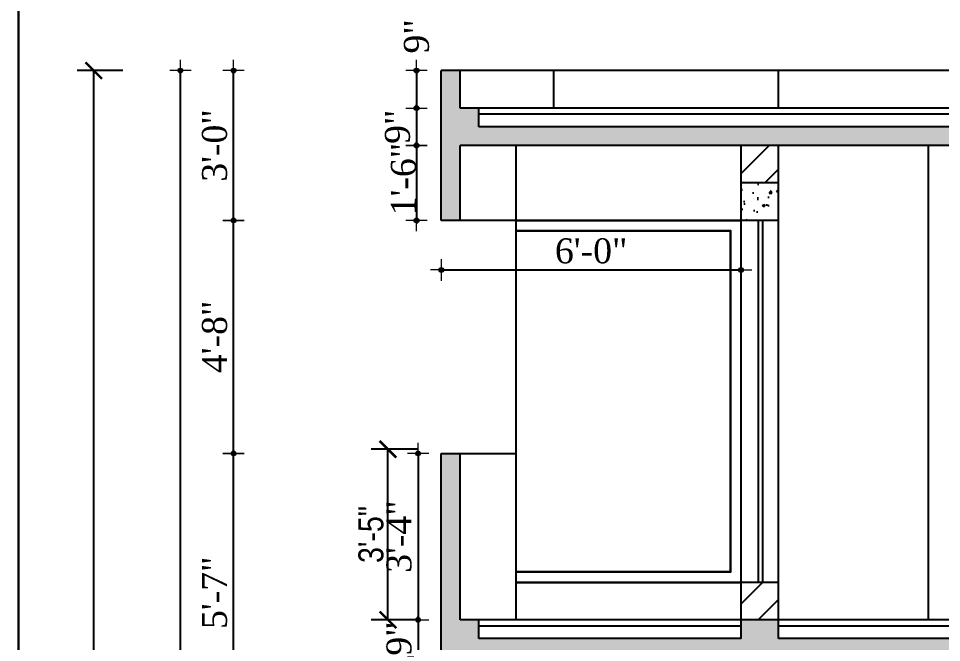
# Model space of a CAD drawing. Header units: feet. Extents: x 29269 to 32217, y -19918 to 20536.
# Drawn here: x 29623.7 to 29845.5, y -19451.8 to -19301.8 of the extents above; entities that cross this region are included whole.
import ezdxf

# ---------------------------------------------------------------- set-up
doc = ezdxf.new("R2010")
doc.units = ezdxf.units.FT
doc.header["$MEASUREMENT"] = 0
doc.header["$PDMODE"] = 2
doc.layers.get('0').update_dxf_attribs({"lineweight": 30})
doc.layers.add('BLK_1_HT_OF_BLDG', color=5, linetype='Continuous', plot=False)
doc.layers.add('BLK_1_PARAPET_HT', color=2, linetype='Continuous', plot=False)
for name, color, linetype, lineweight in [('D.DIM.', 191, 'Continuous', 5), ('DOOR', 32, 'Continuous', 30), ('HAT', 8, 'Continuous', 25), ('WAII', 1, 'Continuous', 25), ('WALL', 10, 'Continuous', 30)]:
    doc.layers.add(name, color=color, linetype=linetype, lineweight=lineweight)
doc.styles.add('GURPREET', font='times.ttf')
doc.styles.get("Standard").update_dxf_attribs({"font": 'ARIALN.TTF'})
doc.dimstyles.new('GURPREET', dxfattribs={"dimtxt": 6, "dimasz": 0.4, "dimexe": 0.18, "dimexo": 0.0625, "dimgap": 1.5, "dimtad": 1, "dimdec": 1, "dimzin": 3, "dimdsep": 46, "dimlunit": 4, "dimtxsty": 'GURPREET', "dimblk": 'DIM TIK', "dimcen": 1, "dimse1": 1, "dimse2": 1, "dimclrd": 4, "dimclrt": 7, "dimadec": 0, "dimazin": 0, "dimtfac": 0.75, "dimtdec": 1, "dimtix": 1, "dimtmove": 2, "dimatfit": 3, "dimfxl": 0.18, "dimtolj": 1, "dimtzin": 0, "dimlwd": 25, "dimarcsym": 0})
doc.dimstyles.get("Standard").update_dxf_attribs({"dimtxt": 6, "dimasz": 4, "dimexe": 4, "dimexo": 4, "dimgap": 1, "dimtad": 1, "dimdec": 1, "dimzin": 3, "dimdsep": 46, "dimlunit": 4, "dimtxsty": 'Standard', "dimblk": 'ARCHTICK', "dimcen": 0.09, "dimadec": 0, "dimazin": 0, "dimtfac": 1.005, "dimtdec": 1, "dimtofl": 0, "dimtmove": 2, "dimatfit": 3, "dimfxl": 4, "dimfxlon": 1, "dimtolj": 1, "dimtzin": 0, "dimarcsym": 0})
pattern_1 = [(50, (-4015.833, -36884.417), (7.1726018, -0.62752135), [0.75, -8.25]), (355, (-4015.833, -36884.417), (-1.3875133, 7.5219213), [0.6, -6.6]), (100.451444, (-4015.235, -36884.469), (5.7850885, 6.8943999), [0.6374019, -7.0114211]), (46.1842, (-4015.833, -36882.417), (10.6724133, -1.6551928), [1.125, -12.375]), (96.635635, (-4014.944, -36882.555), (9.3466195, 9.741186), [0.9561034, -10.5171376]), (351.184164, (-4015.833, -36882.417), (9.3466195, 9.741186), [0.9, -9.9]), (21, (-4014.833, -36882.917), (5.9690705, -4.0261889), [0.75, -8.25]), (326, (-4014.833, -36882.917), (2.4331533, 7.2515005), [0.6, -6.6]), (71.451445, (-4014.3355, -36883.2524), (8.4022238, 3.2253115), [0.6374019, -7.0114211]), (37.5, (-4015.833, -36884.417), (0.12159855, 3.32893854), [0, -6.52, 0, -6.7, 0, -6.625]), (7.5, (-4015.833, -36884.417), (2.63069537, 3.94411712), [0, -3.82, 0, -6.37, 0, -2.525]), (327.5, (-4018.063, -36884.417), (5.33822436, -0.22554872), [0, -2.5, 0, -7.8, 0, -10.35]), (317.5, (-4019.063, -36884.417), (5.8318617, 1.0010498), [0, -3.25, 0, -5.18, 0, -7.35])]
pattern_2 = [(45, (-4015.833, -36884.417), (-3.97747564, 3.97747564), [])]

# ---------------------------------------------------------------- blocks, each defined once
blk = doc.blocks.new('DIM TIK')
blk.add_hatch(color=7).paths.add_polyline_path([(-1.45, 0, 1), (1.45, 0, 1)])
at = {"color": 7}
for p, q in [((0, 1.45), (0, 6.43)), ((1.45, 0), (6.43, 0)), ((-6.43, 0), (-1.45, 0)), ((0, -6.43), (0, -1.45))]:
    blk.add_line(p, q, dxfattribs=at)
blk.add_circle((0, 0), 1.45, dxfattribs=at)
blk = doc.blocks.new('*D194')
at = {"layer": 'D.DIM.', "color": 4, "linetype": 'Continuous', "lineweight": 25, "transparency": 16777216}
blk.add_line((29675.42, -19472.98), (29675.42, -19406.78), dxfattribs=at)
at = {"layer": 'Defpoints', "color": 0, "transparency": 16777216}
for p in [(29675.42, -19406.38), (29725.32, -19406.38), (29725.32, -19473.38)]:
    blk.add_point(p, dxfattribs=at)
at = {"layer": 'D.DIM.', "color": 4, "lineweight": 25, "transparency": 16777216, "xscale": 0.4, "yscale": 0.4, "zscale": 0.4}
for p, rotation in [((29675.42, -19406.38), 90), ((29675.42, -19473.38), 270)]:
    blk.add_blockref('DIM TIK', p, dxfattribs=dict(at, rotation=rotation))
at = {"layer": 'D.DIM.', "color": 7, "transparency": 16777216, "insert": (29670.86, -19439.88), "char_height": 6, "attachment_point": 5, "rotation": 90, "style": 'GURPREET'}
blk.add_mtext('\\A1;5\'-7"', dxfattribs=at)
blk = doc.blocks.new('*D195')
at = {"layer": 'D.DIM.', "color": 4, "linetype": 'Continuous', "lineweight": 25, "transparency": 16777216}
blk.add_line((29675.42, -19405.98), (29675.42, -19350.78), dxfattribs=at)
at = {"layer": 'Defpoints', "color": 0, "transparency": 16777216}
for p in [(29675.42, -19350.38), (29725.32, -19350.38), (29725.32, -19406.38)]:
    blk.add_point(p, dxfattribs=at)
at = {"layer": 'D.DIM.', "color": 4, "lineweight": 25, "transparency": 16777216, "xscale": 0.4, "yscale": 0.4, "zscale": 0.4}
for p, rotation in [((29675.42, -19350.38), 90), ((29675.42, -19406.38), 270)]:
    blk.add_blockref('DIM TIK', p, dxfattribs=dict(at, rotation=rotation))
at = {"layer": 'D.DIM.', "color": 7, "transparency": 16777216, "insert": (29670.87, -19378.38), "char_height": 6, "attachment_point": 5, "rotation": 90, "style": 'GURPREET'}
blk.add_mtext('\\A1;4\'-8"', dxfattribs=at)
blk = doc.blocks.new('*D196')
at = {"layer": 'D.DIM.', "color": 4, "linetype": 'Continuous', "lineweight": 25, "transparency": 16777216}
blk.add_line((29675.42, -19349.98), (29675.42, -19314.78), dxfattribs=at)
at = {"layer": 'Defpoints', "color": 0, "transparency": 16777216}
for p in [(29675.42, -19314.38), (29725.32, -19314.38), (29725.32, -19350.38)]:
    blk.add_point(p, dxfattribs=at)
at = {"layer": 'D.DIM.', "color": 4, "lineweight": 25, "transparency": 16777216, "xscale": 0.4, "yscale": 0.4, "zscale": 0.4}
for p, rotation in [((29675.42, -19314.38), 90), ((29675.42, -19350.38), 270)]:
    blk.add_blockref('DIM TIK', p, dxfattribs=dict(at, rotation=rotation))
at = {"layer": 'D.DIM.', "color": 7, "transparency": 16777216, "insert": (29670.87, -19332.38), "char_height": 6, "attachment_point": 5, "rotation": 90, "style": 'GURPREET'}
blk.add_mtext('\\A1;3\'-0"', dxfattribs=at)
blk = doc.blocks.new('*D197')
at = {"layer": 'D.DIM.', "color": 4, "linetype": 'Continuous', "lineweight": 25, "transparency": 16777216}
blk.add_line((29662.64, -19733.98), (29662.64, -19314.78), dxfattribs=at)
at = {"layer": 'Defpoints', "color": 0, "transparency": 16777216}
for p in [(29662.64, -19314.38), (29729.82, -19314.38), (29797.32, -19734.38)]:
    blk.add_point(p, dxfattribs=at)
at = {"layer": 'D.DIM.', "color": 4, "lineweight": 25, "transparency": 16777216, "xscale": 0.4, "yscale": 0.4, "zscale": 0.4}
for p, rotation in [((29662.64, -19314.38), 90), ((29662.64, -19734.38), 270)]:
    blk.add_blockref('DIM TIK', p, dxfattribs=dict(at, rotation=rotation))
at = {"layer": 'D.DIM.', "color": 7, "transparency": 16777216, "insert": (29658.09, -19524.38), "char_height": 6, "attachment_point": 5, "rotation": 90, "style": 'GURPREET'}
blk.add_mtext('\\A1;35\'-0"', dxfattribs=at)
blk = doc.blocks.new('*D204')
at = {"layer": 'D.DIM.', "color": 4, "linetype": 'Continuous', "lineweight": 25, "transparency": 16777216}
blk.add_line((29725.72, -19362.3), (29796.92, -19362.3), dxfattribs=at)
at = {"layer": 'Defpoints', "color": 0, "transparency": 16777216}
for p in [(29797.32, 17534.03), (29725.32, -19350.38), (29797.32, -19362.3)]:
    blk.add_point(p, dxfattribs=at)
at = {"layer": 'D.DIM.', "color": 4, "lineweight": 25, "transparency": 16777216, "xscale": 0.4, "yscale": 0.4, "zscale": 0.4, "rotation": 180}
blk.add_blockref('DIM TIK', (29725.32, -19362.3), dxfattribs=at)
at = {"layer": 'D.DIM.', "color": 4, "lineweight": 25, "transparency": 16777216, "xscale": 0.4, "yscale": 0.4, "zscale": 0.4}
blk.add_blockref('DIM TIK', (29797.32, -19362.3), dxfattribs=at)
at = {"layer": 'D.DIM.', "color": 7, "transparency": 16777216, "insert": (29761.32, -19357.74), "char_height": 6, "attachment_point": 5, "style": 'GURPREET'}
blk.add_mtext('\\A1;6\'-0"', dxfattribs=at)
blk = doc.blocks.new('*D143')
at = {"layer": 'D.DIM.', "color": 4, "linetype": 'Continuous', "lineweight": 25, "transparency": 16777216}
blk.add_line((29719.73, -19406.78), (29719.73, -19445.98), dxfattribs=at)
at = {"layer": 'Defpoints', "color": 0, "transparency": 16777216}
for p in [(29715.75, -19406.38), (29715.75, -19446.38), (29719.73, -19446.38)]:
    blk.add_point(p, dxfattribs=at)
at = {"layer": 'D.DIM.', "color": 4, "lineweight": 25, "transparency": 16777216, "xscale": 0.4, "yscale": 0.4, "zscale": 0.4}
for p, rotation in [((29719.73, -19406.38), 90), ((29719.73, -19446.38), 270)]:
    blk.add_blockref('DIM TIK', p, dxfattribs=dict(at, rotation=rotation))
at = {"layer": 'D.DIM.', "color": 7, "transparency": 16777216, "insert": (29715.17, -19426.38), "char_height": 6, "attachment_point": 5, "rotation": 90, "style": 'GURPREET'}
blk.add_mtext('\\A1;3\'-4"', dxfattribs=at)
blk = doc.blocks.new('*D144')
at = {"layer": 'D.DIM.', "color": 4, "linetype": 'Continuous', "lineweight": 25, "transparency": 16777216}
for p, q in [((29719.73, -19445.98), (29719.73, -19445.58)), ((29719.73, -19446.38), (29719.73, -19455.38)), ((29719.73, -19455.78), (29719.73, -19456.18))]:
    blk.add_line(p, q, dxfattribs=at)
at = {"layer": 'Defpoints', "color": 0, "transparency": 16777216}
for p in [(29715.75, -19446.38), (29719.73, -19455.38), (29725.32, -19455.38)]:
    blk.add_point(p, dxfattribs=at)
at = {"layer": 'D.DIM.', "color": 4, "lineweight": 25, "transparency": 16777216, "xscale": 0.4, "yscale": 0.4, "zscale": 0.4}
for p, rotation in [((29719.73, -19446.38), 270), ((29719.73, -19455.38), 90)]:
    blk.add_blockref('DIM TIK', p, dxfattribs=dict(at, rotation=rotation))
at = {"layer": 'D.DIM.', "color": 7, "transparency": 16777216, "insert": (29715.17, -19450.88), "char_height": 6, "attachment_point": 5, "rotation": 90, "style": 'GURPREET'}
blk.add_mtext('\\A1;9"', dxfattribs=at)
blk = doc.blocks.new('*D146')
at = {"layer": 'D.DIM.', "color": 4, "linetype": 'Continuous', "lineweight": 25, "transparency": 16777216}
blk.add_line((29719.37, -19314.78), (29719.37, -19322.98), dxfattribs=at)
at = {"layer": 'Defpoints', "color": 0, "transparency": 16777216}
for p in [(29729.19, -19314.38), (29719.37, -19323.38), (29729.19, -19323.38)]:
    blk.add_point(p, dxfattribs=at)
at = {"layer": 'D.DIM.', "color": 4, "lineweight": 25, "transparency": 16777216, "xscale": 0.4, "yscale": 0.4, "zscale": 0.4}
for p, rotation in [((29719.37, -19314.38), 90), ((29719.37, -19323.38), 270)]:
    blk.add_blockref('DIM TIK', p, dxfattribs=dict(at, rotation=rotation))
at = {"layer": 'D.DIM.', "color": 7, "transparency": 16777216, "insert": (29719.37, -19306.15), "char_height": 6, "attachment_point": 5, "rotation": 90, "style": 'GURPREET'}
blk.add_mtext('\\A1;9"', dxfattribs=at)
blk = doc.blocks.new('*D147')
at = {"layer": 'D.DIM.', "color": 4, "linetype": 'Continuous', "lineweight": 25, "transparency": 16777216}
for p, q in [((29719.37, -19322.98), (29719.37, -19322.58)), ((29719.37, -19323.38), (29719.37, -19332.38)), ((29719.37, -19332.78), (29719.37, -19333.18))]:
    blk.add_line(p, q, dxfattribs=at)
at = {"layer": 'Defpoints', "color": 0, "transparency": 16777216}
for p in [(29729.19, -19323.38), (29719.37, -19332.38), (29732.54, -19332.38)]:
    blk.add_point(p, dxfattribs=at)
at = {"layer": 'D.DIM.', "color": 4, "lineweight": 25, "transparency": 16777216, "xscale": 0.4, "yscale": 0.4, "zscale": 0.4}
for p, rotation in [((29719.37, -19323.38), 270), ((29719.37, -19332.38), 90)]:
    blk.add_blockref('DIM TIK', p, dxfattribs=dict(at, rotation=rotation))
at = {"layer": 'D.DIM.', "color": 7, "transparency": 16777216, "insert": (29714.81, -19327.88), "char_height": 6, "attachment_point": 5, "rotation": 90, "style": 'GURPREET'}
blk.add_mtext('\\A1;9"', dxfattribs=at)
blk = doc.blocks.new('*D148')
at = {"layer": 'D.DIM.', "color": 4, "linetype": 'Continuous', "lineweight": 25, "transparency": 16777216}
for p, q in [((29719.37, -19331.98), (29719.37, -19331.58)), ((29719.37, -19332.38), (29719.37, -19350.38)), ((29719.37, -19350.78), (29719.37, -19351.18))]:
    blk.add_line(p, q, dxfattribs=at)
at = {"layer": 'Defpoints', "color": 0, "transparency": 16777216}
for p in [(29732.54, -19332.38), (29719.37, -19350.38), (29732.54, -19350.38)]:
    blk.add_point(p, dxfattribs=at)
at = {"layer": 'D.DIM.', "color": 4, "lineweight": 25, "transparency": 16777216, "xscale": 0.4, "yscale": 0.4, "zscale": 0.4}
for p, rotation in [((29719.37, -19332.38), 270), ((29719.37, -19350.38), 90)]:
    blk.add_blockref('DIM TIK', p, dxfattribs=dict(at, rotation=rotation))
at = {"layer": 'D.DIM.', "color": 7, "transparency": 16777216, "insert": (29716.25, -19340.45), "char_height": 6, "attachment_point": 5, "rotation": 90, "style": 'GURPREET'}
blk.add_mtext('\\A1;1\'-6"', dxfattribs=at)
blk = doc.blocks.new('_ArchTick')
at = {"color": 0, "linetype": 'ByBlock', "const_width": 0.15}
blk.add_lwpolyline([(-0.5, -0.5), (0.5, 0.5)], dxfattribs=at)
blk = doc.blocks.new('*D456')
at = {"layer": 'BLK_1_HT_OF_BLDG', "color": 0, "lineweight": -2, "transparency": 16777216}
for p, q in [((29648.82, -19314.38), (29637.82, -19314.38)), ((29641.82, -19704.06), (29641.82, -19314.38)), ((29646.42, -19704.06), (29637.82, -19704.06))]:
    blk.add_line(p, q, dxfattribs=at)
at = {"layer": 'Defpoints', "color": 0, "transparency": 16777216}
for p in [(29641.82, -19314.38), (29725.32, -19314.38), (29650.42, -19704.06)]:
    blk.add_point(p, dxfattribs=at)
at = {"layer": 'BLK_1_HT_OF_BLDG', "color": 0, "lineweight": -2, "transparency": 16777216, "xscale": 4, "yscale": 4, "zscale": 4}
for p, rotation in [((29641.82, -19314.38), 90), ((29641.82, -19704.06), 270)]:
    blk.add_blockref('_ArchTick', p, dxfattribs=dict(at, rotation=rotation))
at = {"layer": 'BLK_1_HT_OF_BLDG', "color": 0, "transparency": 16777216, "insert": (29633.71, -19509.22), "char_height": 6, "attachment_point": 5, "rotation": 90}
blk.add_mtext('\\A1;32\'-5{\\H1.005000x;\\S1/2;}"', dxfattribs=at)
blk = doc.blocks.new('*D467')
at = {"layer": 'BLK_1_PARAPET_HT', "color": 0, "lineweight": -2, "transparency": 16777216}
for p, q in [((29719.5, -19405.38), (29708.5, -19405.38)), ((29712.5, -19446.38), (29712.5, -19405.38)), ((29719.5, -19446.38), (29708.5, -19446.38))]:
    blk.add_line(p, q, dxfattribs=at)
at = {"layer": 'Defpoints', "color": 0, "transparency": 16777216}
for p in [(29712.5, -19405.38), (29729.82, -19405.38), (29729.82, -19446.38)]:
    blk.add_point(p, dxfattribs=at)
at = {"layer": 'BLK_1_PARAPET_HT', "color": 0, "lineweight": -2, "transparency": 16777216, "xscale": 4, "yscale": 4, "zscale": 4}
for p, rotation in [((29712.5, -19405.38), 90), ((29712.5, -19446.38), 270)]:
    blk.add_blockref('_ArchTick', p, dxfattribs=dict(at, rotation=rotation))
at = {"layer": 'BLK_1_PARAPET_HT', "color": 0, "transparency": 16777216, "insert": (29708.44, -19425.88), "char_height": 6, "attachment_point": 5, "rotation": 90}
blk.add_mtext('\\A1;3\'-5"', dxfattribs=at)
blk = doc.blocks.new('*D514')
at = {"layer": 'D.DIM.', "color": 4, "linetype": 'Continuous', "lineweight": 25, "transparency": 16777216}
blk.add_line((29675.42, -19472.98), (29675.42, -19406.78), dxfattribs=at)
at = {"layer": 'Defpoints', "color": 0, "transparency": 16777216}
for p in [(29675.42, -19406.38), (29725.32, -19406.38), (29725.32, -19473.38)]:
    blk.add_point(p, dxfattribs=at)
at = {"layer": 'D.DIM.', "color": 4, "lineweight": 25, "transparency": 16777216, "xscale": 0.4, "yscale": 0.4, "zscale": 0.4}
for p, rotation in [((29675.42, -19406.38), 90), ((29675.42, -19473.38), 270)]:
    blk.add_blockref('DIM TIK', p, dxfattribs=dict(at, rotation=rotation))
at = {"layer": 'D.DIM.', "color": 7, "transparency": 16777216, "insert": (29670.86, -19439.88), "char_height": 6, "attachment_point": 5, "rotation": 90, "style": 'GURPREET'}
blk.add_mtext('\\A1;5\'-7"', dxfattribs=at)
blk = doc.blocks.new('*D515')
at = {"layer": 'D.DIM.', "color": 4, "linetype": 'Continuous', "lineweight": 25, "transparency": 16777216}
blk.add_line((29675.42, -19405.98), (29675.42, -19350.78), dxfattribs=at)
at = {"layer": 'Defpoints', "color": 0, "transparency": 16777216}
for p in [(29675.42, -19350.38), (29725.32, -19350.38), (29725.32, -19406.38)]:
    blk.add_point(p, dxfattribs=at)
at = {"layer": 'D.DIM.', "color": 4, "lineweight": 25, "transparency": 16777216, "xscale": 0.4, "yscale": 0.4, "zscale": 0.4}
for p, rotation in [((29675.42, -19350.38), 90), ((29675.42, -19406.38), 270)]:
    blk.add_blockref('DIM TIK', p, dxfattribs=dict(at, rotation=rotation))
at = {"layer": 'D.DIM.', "color": 7, "transparency": 16777216, "insert": (29670.87, -19378.38), "char_height": 6, "attachment_point": 5, "rotation": 90, "style": 'GURPREET'}
blk.add_mtext('\\A1;4\'-8"', dxfattribs=at)
blk = doc.blocks.new('*D516')
at = {"layer": 'D.DIM.', "color": 4, "linetype": 'Continuous', "lineweight": 25, "transparency": 16777216}
blk.add_line((29675.42, -19349.98), (29675.42, -19314.78), dxfattribs=at)
at = {"layer": 'Defpoints', "color": 0, "transparency": 16777216}
for p in [(29675.42, -19314.38), (29725.32, -19314.38), (29725.32, -19350.38)]:
    blk.add_point(p, dxfattribs=at)
at = {"layer": 'D.DIM.', "color": 4, "lineweight": 25, "transparency": 16777216, "xscale": 0.4, "yscale": 0.4, "zscale": 0.4}
for p, rotation in [((29675.42, -19314.38), 90), ((29675.42, -19350.38), 270)]:
    blk.add_blockref('DIM TIK', p, dxfattribs=dict(at, rotation=rotation))
at = {"layer": 'D.DIM.', "color": 7, "transparency": 16777216, "insert": (29670.87, -19332.38), "char_height": 6, "attachment_point": 5, "rotation": 90, "style": 'GURPREET'}
blk.add_mtext('\\A1;3\'-0"', dxfattribs=at)
blk = doc.blocks.new('*D517')
at = {"layer": 'D.DIM.', "color": 4, "linetype": 'Continuous', "lineweight": 25, "transparency": 16777216}
blk.add_line((29662.64, -19733.98), (29662.64, -19314.78), dxfattribs=at)
at = {"layer": 'Defpoints', "color": 0, "transparency": 16777216}
for p in [(29662.64, -19314.38), (29729.82, -19314.38), (29743.32, -19734.38)]:
    blk.add_point(p, dxfattribs=at)
at = {"layer": 'D.DIM.', "color": 4, "lineweight": 25, "transparency": 16777216, "xscale": 0.4, "yscale": 0.4, "zscale": 0.4}
for p, rotation in [((29662.64, -19314.38), 90), ((29662.64, -19734.38), 270)]:
    blk.add_blockref('DIM TIK', p, dxfattribs=dict(at, rotation=rotation))
at = {"layer": 'D.DIM.', "color": 7, "transparency": 16777216, "insert": (29658.09, -19524.38), "char_height": 6, "attachment_point": 5, "rotation": 90, "style": 'GURPREET'}
blk.add_mtext('\\A1;35\'-0"', dxfattribs=at)
blk = doc.blocks.new('*D529')
at = {"layer": 'D.DIM.', "color": 4, "linetype": 'Continuous', "lineweight": 25, "transparency": 16777216}
blk.add_line((29725.72, -19362.3), (29796.92, -19362.3), dxfattribs=at)
at = {"layer": 'Defpoints', "color": 0, "transparency": 16777216}
for p in [(29725.32, -19350.38), (29797.32, -19350.38), (29797.32, -19362.3)]:
    blk.add_point(p, dxfattribs=at)
at = {"layer": 'D.DIM.', "color": 4, "lineweight": 25, "transparency": 16777216, "xscale": 0.4, "yscale": 0.4, "zscale": 0.4, "rotation": 180}
blk.add_blockref('DIM TIK', (29725.32, -19362.3), dxfattribs=at)
at = {"layer": 'D.DIM.', "color": 4, "lineweight": 25, "transparency": 16777216, "xscale": 0.4, "yscale": 0.4, "zscale": 0.4}
blk.add_blockref('DIM TIK', (29797.32, -19362.3), dxfattribs=at)
at = {"layer": 'D.DIM.', "color": 7, "transparency": 16777216, "insert": (29761.32, -19357.74), "char_height": 6, "attachment_point": 5, "style": 'GURPREET'}
blk.add_mtext('\\A1;6\'-0"', dxfattribs=at)
blk = doc.blocks.new('*D822')
at = {"layer": 'D.DIM.', "color": 4, "linetype": 'Continuous', "lineweight": 25, "transparency": 16777216}
blk.add_line((29719.73, -19406.78), (29719.73, -19445.98), dxfattribs=at)
at = {"layer": 'Defpoints', "color": 0, "transparency": 16777216}
for p in [(29715.75, -19406.38), (29715.75, -19446.38), (29719.73, -19446.38)]:
    blk.add_point(p, dxfattribs=at)
at = {"layer": 'D.DIM.', "color": 4, "lineweight": 25, "transparency": 16777216, "xscale": 0.4, "yscale": 0.4, "zscale": 0.4}
for p, rotation in [((29719.73, -19406.38), 90), ((29719.73, -19446.38), 270)]:
    blk.add_blockref('DIM TIK', p, dxfattribs=dict(at, rotation=rotation))
at = {"layer": 'D.DIM.', "color": 7, "transparency": 16777216, "insert": (29715.17, -19426.38), "char_height": 6, "attachment_point": 5, "rotation": 90, "style": 'GURPREET'}
blk.add_mtext('\\A1;3\'-4"', dxfattribs=at)
blk = doc.blocks.new('*D823')
at = {"layer": 'D.DIM.', "color": 4, "linetype": 'Continuous', "lineweight": 25, "transparency": 16777216}
for p, q in [((29719.73, -19445.98), (29719.73, -19445.58)), ((29719.73, -19446.38), (29719.73, -19455.38)), ((29719.73, -19455.78), (29719.73, -19456.18))]:
    blk.add_line(p, q, dxfattribs=at)
at = {"layer": 'Defpoints', "color": 0, "transparency": 16777216}
for p in [(29715.75, -19446.38), (29719.73, -19455.38), (29725.32, -19455.38)]:
    blk.add_point(p, dxfattribs=at)
at = {"layer": 'D.DIM.', "color": 4, "lineweight": 25, "transparency": 16777216, "xscale": 0.4, "yscale": 0.4, "zscale": 0.4}
for p, rotation in [((29719.73, -19446.38), 270), ((29719.73, -19455.38), 90)]:
    blk.add_blockref('DIM TIK', p, dxfattribs=dict(at, rotation=rotation))
at = {"layer": 'D.DIM.', "color": 7, "transparency": 16777216, "insert": (29715.17, -19450.88), "char_height": 6, "attachment_point": 5, "rotation": 90, "style": 'GURPREET'}
blk.add_mtext('\\A1;9"', dxfattribs=at)
blk = doc.blocks.new('*D825')
at = {"layer": 'D.DIM.', "color": 4, "linetype": 'Continuous', "lineweight": 25, "transparency": 16777216}
blk.add_line((29719.37, -19314.78), (29719.37, -19322.98), dxfattribs=at)
at = {"layer": 'Defpoints', "color": 0, "transparency": 16777216}
for p in [(29729.19, -19314.38), (29719.37, -19323.38), (29729.19, -19323.38)]:
    blk.add_point(p, dxfattribs=at)
at = {"layer": 'D.DIM.', "color": 4, "lineweight": 25, "transparency": 16777216, "xscale": 0.4, "yscale": 0.4, "zscale": 0.4}
for p, rotation in [((29719.37, -19314.38), 90), ((29719.37, -19323.38), 270)]:
    blk.add_blockref('DIM TIK', p, dxfattribs=dict(at, rotation=rotation))
at = {"layer": 'D.DIM.', "color": 7, "transparency": 16777216, "insert": (29719.37, -19306.15), "char_height": 6, "attachment_point": 5, "rotation": 90, "style": 'GURPREET'}
blk.add_mtext('\\A1;9"', dxfattribs=at)
blk = doc.blocks.new('*D826')
at = {"layer": 'D.DIM.', "color": 4, "linetype": 'Continuous', "lineweight": 25, "transparency": 16777216}
for p, q in [((29719.37, -19322.98), (29719.37, -19322.58)), ((29719.37, -19323.38), (29719.37, -19332.38)), ((29719.37, -19332.78), (29719.37, -19333.18))]:
    blk.add_line(p, q, dxfattribs=at)
at = {"layer": 'Defpoints', "color": 0, "transparency": 16777216}
for p in [(29729.19, -19323.38), (29719.37, -19332.38), (29732.54, -19332.38)]:
    blk.add_point(p, dxfattribs=at)
at = {"layer": 'D.DIM.', "color": 4, "lineweight": 25, "transparency": 16777216, "xscale": 0.4, "yscale": 0.4, "zscale": 0.4}
for p, rotation in [((29719.37, -19323.38), 270), ((29719.37, -19332.38), 90)]:
    blk.add_blockref('DIM TIK', p, dxfattribs=dict(at, rotation=rotation))
at = {"layer": 'D.DIM.', "color": 7, "transparency": 16777216, "insert": (29714.81, -19327.88), "char_height": 6, "attachment_point": 5, "rotation": 90, "style": 'GURPREET'}
blk.add_mtext('\\A1;9"', dxfattribs=at)
blk = doc.blocks.new('*D827')
at = {"layer": 'D.DIM.', "color": 4, "linetype": 'Continuous', "lineweight": 25, "transparency": 16777216}
for p, q in [((29719.37, -19331.98), (29719.37, -19331.58)), ((29719.37, -19332.38), (29719.37, -19350.38)), ((29719.37, -19350.78), (29719.37, -19351.18))]:
    blk.add_line(p, q, dxfattribs=at)
at = {"layer": 'Defpoints', "color": 0, "transparency": 16777216}
for p in [(29732.54, -19332.38), (29719.37, -19350.38), (29732.54, -19350.38)]:
    blk.add_point(p, dxfattribs=at)
at = {"layer": 'D.DIM.', "color": 4, "lineweight": 25, "transparency": 16777216, "xscale": 0.4, "yscale": 0.4, "zscale": 0.4}
for p, rotation in [((29719.37, -19332.38), 270), ((29719.37, -19350.38), 90)]:
    blk.add_blockref('DIM TIK', p, dxfattribs=dict(at, rotation=rotation))
at = {"layer": 'D.DIM.', "color": 7, "transparency": 16777216, "insert": (29716.25, -19340.45), "char_height": 6, "attachment_point": 5, "rotation": 90, "style": 'GURPREET'}
blk.add_mtext('\\A1;1\'-6"', dxfattribs=at)

msp = doc.modelspace()

# ---------------------------------------------------------------- hatches: boundary and pattern name
at = {"layer": 'HAT'}
h = msp.add_hatch(dxfattribs=at)
h.set_pattern_fill('AR-CONC', color=256)
h.set_pattern_definition(pattern_1)
h.paths.add_polyline_path([(29734.32, -19327.88), (29734.32, -19323.38), (29729.82, -19323.38), (29729.82, -19314.38), (29725.32, -19314.38), (29725.32, -19350.38), (29729.82, -19350.38), (29729.82, -19332.38), (30392.82, -19332.38), (30392.82, -19350.38), (30397.32, -19350.38), (30397.32, -19314.38), (30392.82, -19314.38), (30392.82, -19323.38), (30388.32, -19323.38), (30388.32, -19327.88), (30325.32, -19327.88), (30325.32, -19323.38), (30316.32, -19323.38), (30316.32, -19327.88)])
h = msp.add_hatch(dxfattribs=at)
h.set_pattern_fill('ANSI31', color=256, scale=45)
h.set_pattern_definition(pattern_2)
h.paths.add_polyline_path([(29806.32, -19332.38), (29797.32, -19332.38), (29797.32, -19341.38), (29806.32, -19341.38)])
h = msp.add_hatch(dxfattribs=at)
h.set_pattern_fill('AR-CONC', color=256)
h.set_pattern_definition([(50, (-4015.833, -36884.417), (7.1726018, -0.62752135), [0.75, -8.25]), (355, (-4015.833, -36884.417), (-1.3875133, 7.5219213), [0.6, -6.6]), (100.4514, (-4015.235, -36884.469), (5.7850938, 6.8943954), [0.6374019, -7.0114211]), (46.1842, (-4015.833, -36882.417), (10.6724105, -1.6551901), [1.125, -12.375]), (96.6356, (-4014.944, -36882.555), (9.346627, 9.7411787), [0.956103, -10.51713]), (351.1842, (-4015.833, -36882.417), (9.3466195, 9.741186), [0.9, -9.9]), (21, (-4014.833, -36882.917), (5.9690705, -4.0261889), [0.75, -8.25]), (326, (-4014.833, -36882.917), (2.4331533, 7.2515005), [0.6, -6.6]), (71.4514, (-4014.3355, -36883.2524), (8.4022263, 3.225305), [0.6374019, -7.0114211]), (37.5, (-4015.833, -36884.417), (0.12159855, 3.32893854), [0, -6.52, 0, -6.7, 0, -6.625]), (7.5, (-4015.833, -36884.417), (2.63069537, 3.94411712), [0, -3.82, 0, -6.37, 0, -2.525]), (327.5, (-4018.063, -36884.417), (5.33822436, -0.22554872), [0, -2.5, 0, -7.8, 0, -10.35]), (317.5, (-4019.063, -36884.417), (5.8318617, 1.0010498), [0, -3.25, 0, -5.18, 0, -7.35])])
h.paths.add_polyline_path([(29806.32, -19341.38), (29797.32, -19341.38), (29797.32, -19350.38), (29806.32, -19350.38)])
h = msp.add_hatch(dxfattribs=at)
h.set_pattern_fill('AR-CONC', color=256)
h.set_pattern_definition(pattern_1)
h.paths.add_polyline_path([(30392.82, -19455.38), (30392.82, -19473.38), (30397.32, -19473.38), (30397.32, -19406.38), (30392.82, -19406.38), (30392.82, -19446.38), (30388.32, -19446.38), (30388.32, -19450.88), (30325.32, -19450.88), (30325.32, -19446.38), (30316.32, -19446.38), (30316.32, -19450.88), (30220.32, -19450.88), (30220.32, -19446.38), (30215.82, -19446.38), (30215.82, -19450.88), (29806.32, -19450.88), (29806.32, -19446.38), (29797.32, -19446.38), (29797.32, -19450.88), (29734.32, -19450.88), (29734.32, -19446.38), (29729.82, -19446.38), (29729.82, -19406.38), (29725.32, -19406.38), (29725.32, -19473.38), (29729.82, -19473.38), (29729.82, -19455.38)])
h = msp.add_hatch(dxfattribs=at)
h.set_pattern_fill('ANSI31', color=256, scale=45)
h.set_pattern_definition(pattern_2)
h.paths.add_polyline_path([(29806.32, -19437.38), (29797.32, -19437.38), (29797.32, -19446.38), (29806.32, -19446.38)])

# ---------------------------------------------------------------- linework, layer by layer
at = {"layer": 'DOOR'}
for points in [[(29797.32, -19350.38), (29743.32, -19350.38)], [(29797.32, -19350.38), (29743.32, -19350.38)], [(29743.32, -19434.88), (29794.82, -19434.88), (29794.82, -19352.88), (29743.32, -19352.88)], [(29743.32, -19434.88), (29794.82, -19434.88), (29794.82, -19352.88), (29743.32, -19352.88)], [(29743.32, -19437.38), (29797.32, -19437.38)], [(29743.32, -19437.38), (29797.32, -19437.38)]]:
    msp.add_lwpolyline(points, dxfattribs=at)
at = {"layer": 'WAII'}
for p, q in [((30392.82, -19314.38), (29725.32, -19314.38)), ((29725.32, -19350.38), (29725.32, -19314.38)), ((29729.82, -19323.38), (29729.82, -19314.38)), ((29752.32, -19323.38), (29752.32, -19314.38)), ((29806.32, -19323.38), (29806.32, -19314.38)), ((30392.82, -19323.38), (29729.82, -19323.38)), ((29734.32, -19327.88), (29734.32, -19323.38)), ((30316.32, -19324.88), (29734.32, -19324.88)), ((30316.32, -19327.88), (29734.32, -19327.88)), ((30392.82, -19332.38), (29729.82, -19332.38)), ((29729.82, -19350.38), (29729.82, -19332.38)), ((29743.32, -19446.38), (29743.32, -19332.38)), ((29797.32, -19450.88), (29797.32, -19332.38)), ((29806.32, -19450.88), (29806.32, -19332.38)), ((29842.32, -19446.38), (29842.32, -19332.38)), ((29806.32, -19341.38), (29797.32, -19341.38)), ((29743.32, -19350.38), (29725.32, -19350.38)), ((29806.32, -19350.38), (29797.32, -19350.38)), ((29801.47, -19350.38), (29801.47, -19437.38)), ((29802.47, -19350.38), (29802.47, -19437.38)), ((29725.32, -19473.38), (29725.32, -19406.38)), ((29725.32, -19406.38), (29743.32, -19406.38)), ((29729.82, -19446.38), (29729.82, -19406.38)), ((29806.32, -19437.38), (29797.32, -19437.38)), ((30140.82, -19446.38), (29729.82, -19446.38)), ((29734.32, -19450.88), (29734.32, -19446.38)), ((29797.32, -19447.88), (29734.32, -19447.88)), ((30140.82, -19447.88), (29806.32, -19447.88)), ((29797.32, -19450.88), (29734.32, -19450.88)), ((30215.82, -19450.88), (29806.32, -19450.88))]:
    msp.add_line(p, q, dxfattribs=at)
at = {"layer": 'WAII', "color": 2}
msp.add_line((29797.32, -19350.38), (29743.32, -19350.38), dxfattribs=at)
at = {"layer": 'WALL'}
msp.add_lwpolyline([(29623.74, -18780.35), (31444.88, -18780.35), (31444.88, -19917.96), (29623.74, -19917.96)], close=True, dxfattribs=at)

# ---------------------------------------------------------------- dimensions: what is measured, and where the dimension line sits
at = {"layer": 'BLK_1_HT_OF_BLDG'}
dim = msp.add_linear_dim(base=(29641.82, -19314.38), p1=(29650.42, -19704.06), p2=(29725.32, -19314.38), angle=90, dimstyle='Standard', override={"dimfxl": 7}, dxfattribs=at)
dim.commit()
dim.dimension.update_dxf_attribs({"geometry": '*D456', "text_midpoint": (29633.71, -19509.22)})
at = {"layer": 'BLK_1_PARAPET_HT', "color": 3}
dim = msp.add_linear_dim(base=(29712.5, -19405.38), p1=(29729.82, -19446.38), p2=(29729.82, -19405.38), angle=90, dimstyle='Standard', override={"dimfxl": 7}, dxfattribs=at)
dim.commit()
dim.dimension.update_dxf_attribs({"geometry": '*D467', "text_midpoint": (29708.44, -19425.88)})
at = {"layer": 'D.DIM.'}
for p2, picture in [((29797.32, 17534.03), '*D204'), ((29797.32, -19350.38), '*D529')]:
    dim = msp.add_linear_dim(base=(29797.32, -19362.3), p1=(29725.32, -19350.38), p2=p2, dimstyle='GURPREET', dxfattribs=at)
    dim.commit()
    dim.dimension.update_dxf_attribs({"geometry": picture, "text_midpoint": (29761.32, -19357.74)})
for base, p1, p2, picture, middle in [((29719.37, -19323.38), (29729.19, -19314.38), (29729.19, -19323.38), '*D146', (29719.37, -19306.15)), ((29719.37, -19323.38), (29729.19, -19314.38), (29729.19, -19323.38), '*D825', (29719.37, -19306.15)), ((29719.37, -19350.38), (29732.54, -19332.38), (29732.54, -19350.38), '*D148', (29716.25, -19340.45)), ((29719.37, -19350.38), (29732.54, -19332.38), (29732.54, -19350.38), '*D827', (29716.25, -19340.45))]:
    dim = msp.add_linear_dim(base=base, p1=p1, p2=p2, angle=90, dimstyle='GURPREET', dxfattribs=at)
    dim.commit()
    dim.dimension.update_dxf_attribs({"geometry": picture, "text_midpoint": middle, "dimtype": 160})
for base, p1, p2, picture, middle in [((29662.64, -19314.38), (29797.32, -19734.38), (29729.82, -19314.38), '*D197', (29658.09, -19524.38)), ((29662.64, -19314.38), (29743.32, -19734.38), (29729.82, -19314.38), '*D517', (29658.09, -19524.38)), ((29675.42, -19314.38), (29725.32, -19350.38), (29725.32, -19314.38), '*D196', (29670.87, -19332.38)), ((29675.42, -19314.38), (29725.32, -19350.38), (29725.32, -19314.38), '*D516', (29670.87, -19332.38)), ((29719.37, -19332.38), (29729.19, -19323.38), (29732.54, -19332.38), '*D147', (29714.81, -19327.88)), ((29719.37, -19332.38), (29729.19, -19323.38), (29732.54, -19332.38), '*D826', (29714.81, -19327.88)), ((29675.42, -19350.38), (29725.32, -19406.38), (29725.32, -19350.38), '*D195', (29670.87, -19378.38)), ((29675.42, -19350.38), (29725.32, -19406.38), (29725.32, -19350.38), '*D515', (29670.87, -19378.38)), ((29675.42, -19406.38), (29725.32, -19473.38), (29725.32, -19406.38), '*D194', (29670.86, -19439.88)), ((29675.42, -19406.38), (29725.32, -19473.38), (29725.32, -19406.38), '*D514', (29670.86, -19439.88)), ((29719.73, -19446.38), (29715.75, -19406.38), (29715.75, -19446.38), '*D143', (29715.17, -19426.38)), ((29719.73, -19446.38), (29715.75, -19406.38), (29715.75, -19446.38), '*D822', (29715.17, -19426.38)), ((29719.73, -19455.38), (29715.75, -19446.38), (29725.32, -19455.38), '*D144', (29715.17, -19450.88)), ((29719.73, -19455.38), (29715.75, -19446.38), (29725.32, -19455.38), '*D823', (29715.17, -19450.88))]:
    dim = msp.add_linear_dim(base=base, p1=p1, p2=p2, angle=90, dimstyle='GURPREET', dxfattribs=at)
    dim.commit()
    dim.dimension.update_dxf_attribs({"geometry": picture, "text_midpoint": middle})

doc.saveas('drawing.dxf')
